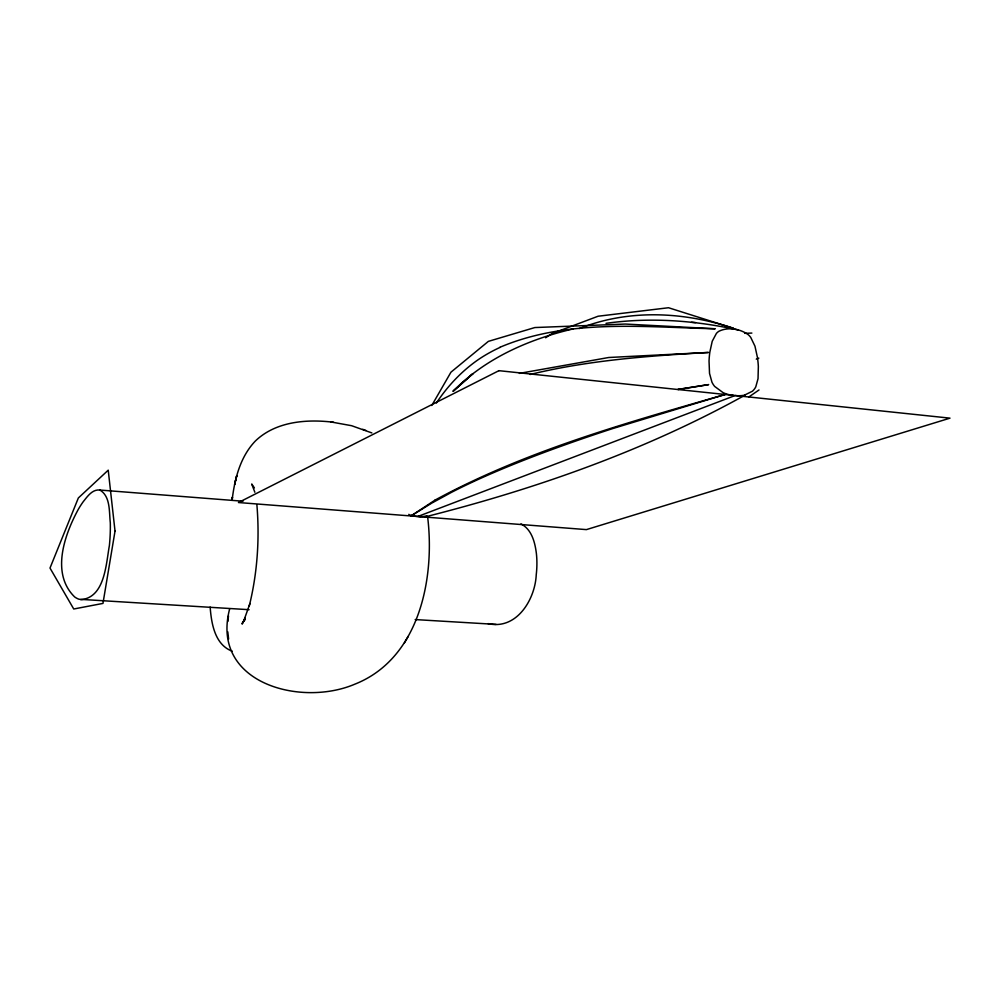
<?xml version="1.0" encoding="UTF-8"?>
<svg xmlns="http://www.w3.org/2000/svg" width="1000" height="1000" viewBox="0 0 1000 1000"><rect width="100%" height="100%" fill="white"/><g stroke="black" fill="none" stroke-linecap="round" stroke-linejoin="round"><path stroke-width="1.5" d="M229.587 609.125C210.438 683.025 300.475 707.375 354.862 684.163C419.137 658.725 435.112 578.95 427.675 517.25M227.913 621.413L228.487 615.85M232.138 500C234.638 478.95 240.263 456.75 255.35 441.025C275.738 421.362 306.8 418.938 333.55 422.262M232.113 500.1L232.425 497.137L232.113 499.9M249.213 606.175C257.4 573.162 259.725 538.688 256.887 504.825M249.963 603.488L243.6 621.287L245.238 618.288L242.162 623.837L245.238 618.288M431.775 405.487L450.962 372.175L488.363 341.375L534.837 327.55L625.4 324.05L715.212 328.775C643.713 327.175 567.663 318.5 500 347.25M404.45 642.825L408.2 636.375M436.362 403.05C447.688 385.938 462.038 370.712 479.025 359.125A789.85 329.363 47 0 1 500.1 347.388M243.837 620.812L242.438 622.863L244.737 620.112L243.337 621.7M453.15 391.2L472.938 373.625L453.15 391.2C485.375 358.363 528.663 339.312 572.913 328.975M748.863 396.95L759.013 389.975M545.612 337.775L552.013 333.575L598.112 316.225L668.525 307.738L733.575 328.338C685.288 312.087 631.538 309.025 583.3 327.062A1422.8 578.675 81.5 0 0 579.212 328.537M742.862 396.35C643.1 451.362 534.837 489.188 424.637 517.025M756.275 359.15L758.825 358.15M426.863 515.775L426.225 515.95A25.25 23.188 67.7 0 1 419.975 516.638M744.887 394.938L752.375 391.25A17.725 15.188 68.6 0 0 755.775 386.863L758.037 378.663L758.35 366.488A94.175 81.613 67.2 0 0 757.45 357.5L754.963 346.175L750.75 337.438A15.938 13.625 67.6 0 0 748.325 334.762C740.25 328.725 727.987 326.725 718.825 331.312A15.975 13.688 67.4 0 0 716.4 333.438L712.225 341.262L709.837 352.125A92.163 78.2 69.1 0 0 709.038 361.012L709.525 373.375L711.938 382.15A17.675 15.188 68.3 0 0 714.675 386.438L723.088 392.638A34.65 29.7 68 0 0 731.213 395.1L733.462 395.363M530.15 374.475C588.488 360.25 648.675 355.875 708.45 352.463L608.737 357.5L519.362 373.387M678.062 389.5L708.675 384.6L677.887 389.425M606 323.338C649.963 317.113 694.875 320.425 738.138 329.938M488.038 623.612C516.562 630.275 535.112 599.562 536.237 574.8A40.438 16.375 -86.1 0 0 536.413 553.725C535.05 542.612 531.825 529.388 520.962 523.913M744.7 333.325L751.862 333.075M419.975 516.625L417.812 516.487L735.125 395.525A39.013 33.413 67.9 0 0 744.925 395.1M243.025 501.225L99.9 490.05C92.362 489.062 87.312 496.625 83.188 501.763A296.588 65.2 -87.2 0 0 78.263 509.412C64.513 534.763 50.675 573.488 74.638 596.925A285.275 61.2 -84.6 0 0 79.175 599.275L249.088 609.688M415.188 619.575L496.075 624.388M691.525 322.287L695.512 322.575M417.375 516.45L416.95 516.425A28.462 26.137 67.4 0 1 409.363 514.75L408.762 514.362M330.725 421.912L351.637 425.712L371.85 432.912M80.725 599.675C105.025 597.688 106.013 563.9 109.412 545.388A43.513 9.625 -85.8 0 0 110.3 522.725C109.062 511.912 110.638 496.388 99.9 490.05M362.725 429.325L365.875 430.45M232.3 651.213C214.75 644.8 211.388 623.337 210.15 607.075M254.4 487.887L251.713 484.012L254.862 492.25M228.6 639.062L227.8 631.85M115.025 531.112L102.963 603.413L73.737 609L50 568.062L78.35 497.975L108.225 470.175L115.025 531.112M236.713 475.838L234.625 484.363L236.713 475.838M435.075 500.075L410.962 515.962L431.737 503.125L451.362 492.413A4054.362 346.112 -4.9 0 1 477.05 479.975A4723.438 376.85 -5 0 1 568.088 443.738A4111.413 349.762 -4.9 0 1 612.75 428.562L725.15 394.487C626.325 422.887 525.925 450.737 435.075 500.075M498.925 370.675L238.463 502.537L586.413 529.612L950 418.15L498.925 370.675"/></g></svg>
